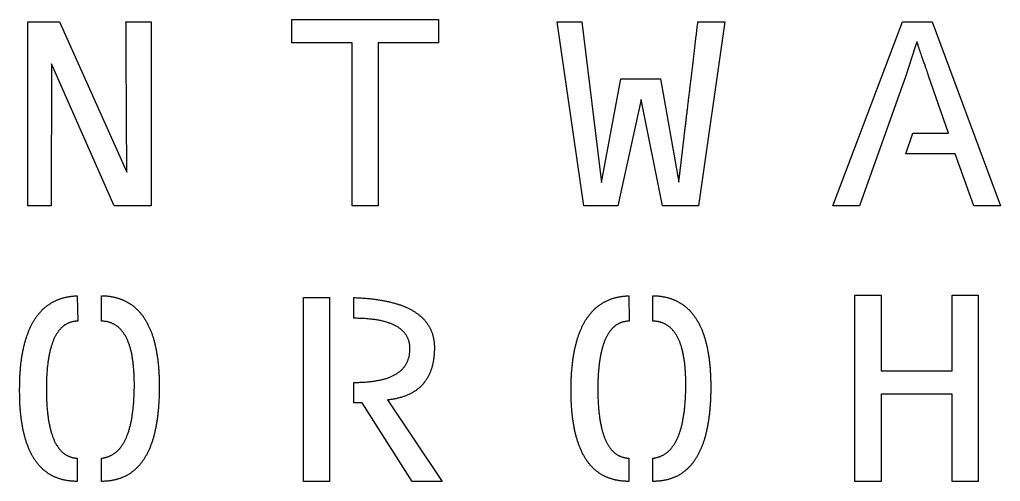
# Model space of a CAD drawing. Extents: x 0 to 500, y 0 to 500.
# Drawn here: x 241.6 to 360.1, y 205.3 to 261.2 of the extents above; entities that cross this region are included whole.
import ezdxf

# ---------------------------------------------------------------- set-up
doc = ezdxf.new("R2010")
doc.units = 0
doc.layers.get('0').update_dxf_attribs({"linetype": 'continuous'})

# ---------------------------------------------------------------- blocks, each defined once
blk = doc.blocks.new('SHAPESTRING097')
at = {"color": 0}
for points in [[(248.54, 205.31), (248.45, 205.31), (248.36, 205.31), (248.26, 205.31), (248.17, 205.32), (248.08, 205.32), (247.99, 205.33), (247.9, 205.33), (247.81, 205.34), (247.72, 205.35), (247.64, 205.36), (247.55, 205.37), (247.46, 205.38), (247.38, 205.39), (247.29, 205.41), (247.21, 205.42), (247.12, 205.44), (247.04, 205.45), (246.96, 205.47), (246.87, 205.49), (246.79, 205.51), (246.71, 205.53), (246.63, 205.55), (246.55, 205.57), (246.47, 205.6), (246.39, 205.62), (246.31, 205.65), (246.24, 205.67), (246.16, 205.7), (246.09, 205.73), (246.01, 205.76), (245.94, 205.79), (245.86, 205.82), (245.79, 205.85), (245.72, 205.89), (245.64, 205.92), (245.57, 205.96), (245.5, 205.99), (245.43, 206.03), (245.36, 206.07), (245.29, 206.11), (245.22, 206.15), (245.16, 206.19), (245.09, 206.23), (245.02, 206.28), (244.96, 206.32), (244.89, 206.37), (244.83, 206.41), (244.76, 206.46), (244.7, 206.51), (244.64, 206.56), (244.57, 206.61), (244.51, 206.66), (244.45, 206.71), (244.39, 206.76), (244.33, 206.82), (244.27, 206.87), (244.22, 206.93), (244.16, 206.99), (244.1, 207.05), (244.05, 207.11), (243.99, 207.17), (243.93, 207.23), (243.88, 207.29), (243.83, 207.35), (243.77, 207.42), (243.72, 207.48), (243.67, 207.55), (243.62, 207.62), (243.57, 207.69), (243.52, 207.76), (243.47, 207.83), (243.42, 207.9), (243.37, 207.97), (243.32, 208.04), (243.28, 208.12), (243.23, 208.19), (243.18, 208.27), (243.14, 208.35), (243.1, 208.42), (243.05, 208.5), (243.01, 208.58), (242.97, 208.67), (242.92, 208.75), (242.88, 208.83), (242.84, 208.92), (242.8, 209), (242.76, 209.09), (242.72, 209.18), (242.69, 209.26), (242.65, 209.35), (242.61, 209.44), (242.58, 209.53), (242.54, 209.63), (242.51, 209.72), (242.47, 209.81), (242.44, 209.91), (242.41, 210.01), (242.37, 210.1), (242.34, 210.2), (242.31, 210.3), (242.28, 210.4), (242.25, 210.5), (242.22, 210.61), (242.19, 210.71), (242.16, 210.81), (242.14, 210.92), (242.11, 211.02), (242.08, 211.13), (242.06, 211.24), (242.03, 211.35), (242.01, 211.46), (241.99, 211.57), (241.96, 211.68), (241.94, 211.8), (241.92, 211.91), (241.9, 212.03), (241.88, 212.14), (241.86, 212.26), (241.84, 212.38), (241.82, 212.5), (241.8, 212.62), (241.79, 212.74), (241.77, 212.86), (241.76, 212.99), (241.74, 213.11), (241.73, 213.24), (241.71, 213.36), (241.7, 213.49), (241.69, 213.62), (241.67, 213.75), (241.66, 213.88), (241.65, 214.01), (241.64, 214.14), (241.63, 214.27), (241.62, 214.41), (241.61, 214.54), (241.61, 214.68), (241.6, 214.82), (241.59, 214.95), (241.59, 215.09), (241.58, 215.23), (241.58, 215.38), (241.57, 215.52), (241.57, 215.66), (241.57, 215.81), (241.57, 215.95), (241.56, 216.1), (241.56, 216.24), (241.56, 216.39), (241.56, 216.54), (241.57, 216.69), (241.57, 216.83), (241.57, 216.98), (241.57, 217.12), (241.58, 217.27), (241.58, 217.41), (241.59, 217.55), (241.59, 217.69), (241.6, 217.83), (241.6, 217.96), (241.61, 218.1), (241.62, 218.24), (241.63, 218.37), (241.64, 218.51), (241.65, 218.64), (241.66, 218.77), (241.67, 218.9), (241.68, 219.03), (241.69, 219.16), (241.71, 219.29), (241.72, 219.42), (241.73, 219.54), (241.75, 219.67), (241.76, 219.79), (241.78, 219.92), (241.8, 220.04), (241.81, 220.16), (241.83, 220.28), (241.85, 220.4), (241.87, 220.52), (241.89, 220.64), (241.91, 220.76), (241.93, 220.87), (241.95, 220.99), (241.97, 221.1), (242, 221.21), (242.02, 221.32), (242.04, 221.44), (242.07, 221.55), (242.09, 221.65), (242.12, 221.76), (242.15, 221.87), (242.17, 221.98), (242.2, 222.08), (242.23, 222.18), (242.26, 222.29), (242.29, 222.39), (242.32, 222.49), (242.35, 222.59), (242.38, 222.69), (242.41, 222.79), (242.44, 222.89), (242.48, 222.98), (242.51, 223.08), (242.55, 223.17), (242.58, 223.27), (242.62, 223.36), (242.65, 223.45), (242.69, 223.54), (242.73, 223.63), (242.77, 223.72), (242.8, 223.81), (242.84, 223.89), (242.88, 223.98), (242.92, 224.07), (242.97, 224.15), (243.01, 224.23), (243.05, 224.31), (243.09, 224.4), (243.14, 224.48), (243.18, 224.55), (243.23, 224.63), (243.27, 224.71), (243.32, 224.79), (243.37, 224.86), (243.41, 224.94), (243.46, 225.01), (243.51, 225.08), (243.56, 225.15), (243.61, 225.22), (243.66, 225.29), (243.71, 225.36), (243.76, 225.43), (243.81, 225.5), (243.87, 225.56), (243.92, 225.63), (243.98, 225.69), (244.03, 225.75), (244.09, 225.81), (244.14, 225.87), (244.2, 225.93), (244.26, 225.99), (244.31, 226.05), (244.37, 226.11), (244.43, 226.16), (244.49, 226.22), (244.55, 226.27), (244.61, 226.33), (244.67, 226.38), (244.74, 226.43), (244.8, 226.48), (244.86, 226.53), (244.93, 226.58), (244.99, 226.62), (245.06, 226.67), (245.12, 226.72), (245.19, 226.76), (245.26, 226.8), (245.33, 226.85), (245.39, 226.89), (245.46, 226.93), (245.53, 226.97), (245.6, 227.01), (245.67, 227.04), (245.75, 227.08), (245.82, 227.12), (245.89, 227.15), (245.96, 227.18), (246.04, 227.22), (246.11, 227.25), (246.19, 227.28), (246.26, 227.31), (246.34, 227.34), (246.42, 227.37), (246.49, 227.39), (246.57, 227.42), (246.65, 227.45), (246.73, 227.47), (246.81, 227.49), (246.89, 227.51), (246.97, 227.54), (247.06, 227.56), (247.14, 227.58), (247.22, 227.59), (247.31, 227.61), (247.39, 227.63), (247.47, 227.64), (247.56, 227.66), (247.65, 227.67), (247.73, 227.68), (247.82, 227.7), (247.91, 227.71), (248, 227.72), (248.09, 227.72), (248.18, 227.73), (248.27, 227.74), (248.36, 227.74), (248.45, 227.75), (248.54, 227.75), (248.59, 224.69), (248.51, 224.68), (248.44, 224.68), (248.37, 224.67), (248.29, 224.67), (248.22, 224.66), (248.15, 224.65), (248.08, 224.64), (248.01, 224.62), (247.94, 224.61), (247.87, 224.59), (247.8, 224.57), (247.74, 224.55), (247.67, 224.53), (247.61, 224.51), (247.54, 224.48), (247.48, 224.46), (247.42, 224.43), (247.35, 224.4), (247.29, 224.37), (247.23, 224.33), (247.17, 224.3), (247.11, 224.26), (247.05, 224.23), (247, 224.19), (246.94, 224.15), (246.88, 224.11), (246.83, 224.06), (246.77, 224.02), (246.72, 223.97), (246.67, 223.92), (246.61, 223.87), (246.56, 223.82), (246.51, 223.77), (246.46, 223.71), (246.41, 223.65), (246.36, 223.6), (246.31, 223.54), (246.27, 223.48), (246.22, 223.41), (246.17, 223.35), (246.13, 223.28), (246.08, 223.21), (246.04, 223.15), (246, 223.07), (245.96, 223), (245.91, 222.93), (245.87, 222.85), (245.83, 222.78), (245.8, 222.7), (245.76, 222.62), (245.72, 222.54), (245.68, 222.45), (245.65, 222.37), (245.61, 222.28), (245.58, 222.19), (245.54, 222.1), (245.51, 222.01), (245.48, 221.92), (245.45, 221.82), (245.42, 221.73), (245.39, 221.63), (245.36, 221.53), (245.33, 221.43), (245.3, 221.33), (245.27, 221.22), (245.25, 221.12), (245.22, 221.01), (245.2, 220.9), (245.17, 220.79), (245.15, 220.68), (245.13, 220.57), (245.1, 220.45), (245.08, 220.33), (245.06, 220.22), (245.04, 220.1), (245.02, 219.97), (245.01, 219.85), (244.99, 219.73), (244.97, 219.6), (244.96, 219.47), (244.94, 219.34), (244.93, 219.21), (244.91, 219.08), (244.9, 218.94), (244.89, 218.81), (244.88, 218.67), (244.87, 218.53), (244.86, 218.39), (244.85, 218.25), (244.84, 218.11), (244.83, 217.96), (244.82, 217.81), (244.82, 217.67), (244.81, 217.52), (244.81, 217.36), (244.8, 217.21), (244.8, 217.06), (244.8, 216.9), (244.8, 216.74), (244.8, 216.58), (244.8, 216.42), (244.8, 216.26), (244.8, 216.1), (244.8, 215.94), (244.8, 215.79), (244.81, 215.63), (244.81, 215.48), (244.82, 215.33), (244.82, 215.18), (244.83, 215.03), (244.84, 214.89), (244.84, 214.74), (244.85, 214.6), (244.86, 214.46), (244.87, 214.32), (244.88, 214.18), (244.9, 214.04), (244.91, 213.91), (244.92, 213.77), (244.94, 213.64), (244.95, 213.51), (244.96, 213.38), (244.98, 213.25), (245, 213.13), (245.02, 213), (245.03, 212.88), (245.05, 212.76), (245.07, 212.64), (245.09, 212.52), (245.11, 212.4), (245.14, 212.29), (245.16, 212.17), (245.18, 212.06), (245.21, 211.95), (245.23, 211.84), (245.26, 211.73), (245.28, 211.63), (245.31, 211.52), (245.34, 211.42), (245.36, 211.32), (245.39, 211.22), (245.42, 211.12), (245.45, 211.03), (245.49, 210.93), (245.52, 210.84), (245.55, 210.75), (245.58, 210.66), (245.62, 210.57), (245.65, 210.48), (245.69, 210.4), (245.73, 210.31), (245.76, 210.23), (245.8, 210.15), (245.84, 210.07), (245.88, 209.99), (245.92, 209.92), (245.96, 209.84), (246, 209.77), (246.04, 209.7), (246.09, 209.63), (246.13, 209.56), (246.17, 209.49), (246.22, 209.43), (246.26, 209.37), (246.31, 209.3), (246.36, 209.24), (246.41, 209.18), (246.45, 209.13), (246.5, 209.07), (246.55, 209.02), (246.61, 208.96), (246.66, 208.91), (246.71, 208.86), (246.76, 208.82), (246.82, 208.77), (246.87, 208.73), (246.93, 208.68), (246.98, 208.64), (247.04, 208.6), (247.1, 208.56), (247.15, 208.53), (247.21, 208.49), (247.27, 208.46), (247.33, 208.42), (247.39, 208.39), (247.46, 208.36), (247.52, 208.34), (247.58, 208.31), (247.65, 208.29), (247.71, 208.26), (247.78, 208.24), (247.84, 208.22), (247.91, 208.2), (247.98, 208.19), (248.05, 208.17), (248.11, 208.16), (248.18, 208.15), (248.25, 208.14), (248.33, 208.13), (248.4, 208.12), (248.47, 208.12), (248.54, 208.11)], [(255.44, 216.59), (255.44, 216.74), (255.44, 216.9), (255.44, 217.06), (255.44, 217.21), (255.44, 217.36), (255.43, 217.51), (255.43, 217.66), (255.43, 217.81), (255.42, 217.96), (255.42, 218.1), (255.41, 218.24), (255.4, 218.39), (255.39, 218.52), (255.38, 218.66), (255.38, 218.8), (255.36, 218.93), (255.35, 219.07), (255.34, 219.2), (255.33, 219.33), (255.31, 219.46), (255.3, 219.59), (255.28, 219.71), (255.27, 219.84), (255.25, 219.96), (255.23, 220.08), (255.21, 220.2), (255.19, 220.32), (255.17, 220.43), (255.15, 220.55), (255.13, 220.66), (255.11, 220.77), (255.08, 220.88), (255.06, 220.99), (255.03, 221.1), (255.01, 221.2), (254.98, 221.31), (254.95, 221.41), (254.92, 221.51), (254.89, 221.61), (254.86, 221.71), (254.83, 221.8), (254.8, 221.9), (254.77, 221.99), (254.73, 222.08), (254.7, 222.17), (254.66, 222.26), (254.63, 222.34), (254.59, 222.43), (254.55, 222.51), (254.51, 222.59), (254.47, 222.67), (254.43, 222.75), (254.39, 222.83), (254.35, 222.91), (254.31, 222.98), (254.26, 223.05), (254.22, 223.12), (254.17, 223.19), (254.13, 223.26), (254.08, 223.33), (254.03, 223.39), (253.98, 223.45), (253.93, 223.51), (253.88, 223.57), (253.83, 223.63), (253.78, 223.69), (253.73, 223.74), (253.68, 223.8), (253.62, 223.85), (253.57, 223.9), (253.51, 223.95), (253.45, 224), (253.4, 224.04), (253.34, 224.09), (253.28, 224.13), (253.22, 224.17), (253.16, 224.21), (253.09, 224.25), (253.03, 224.28), (252.97, 224.32), (252.9, 224.35), (252.84, 224.38), (252.77, 224.41), (252.71, 224.44), (252.64, 224.47), (252.57, 224.49), (252.5, 224.52), (252.43, 224.54), (252.36, 224.56), (252.29, 224.58), (252.22, 224.6), (252.14, 224.61), (252.07, 224.63), (251.99, 224.64), (251.92, 224.65), (251.84, 224.66), (251.76, 224.67), (251.69, 224.68), (251.61, 224.68), (251.53, 224.68), (251.45, 224.69), (251.45, 227.76), (251.54, 227.76), (251.63, 227.76), (251.73, 227.75), (251.82, 227.75), (251.91, 227.74), (252, 227.74), (252.09, 227.73), (252.18, 227.72), (252.27, 227.71), (252.36, 227.7), (252.44, 227.69), (252.53, 227.67), (252.62, 227.66), (252.7, 227.64), (252.79, 227.63), (252.87, 227.61), (252.96, 227.59), (253.04, 227.57), (253.12, 227.56), (253.2, 227.53), (253.28, 227.51), (253.37, 227.49), (253.45, 227.47), (253.52, 227.44), (253.6, 227.42), (253.68, 227.39), (253.76, 227.36), (253.84, 227.33), (253.91, 227.3), (253.99, 227.27), (254.06, 227.24), (254.14, 227.21), (254.21, 227.18), (254.28, 227.14), (254.36, 227.11), (254.43, 227.07), (254.5, 227.03), (254.57, 226.99), (254.64, 226.95), (254.71, 226.91), (254.78, 226.87), (254.84, 226.83), (254.91, 226.79), (254.98, 226.74), (255.04, 226.7), (255.11, 226.65), (255.17, 226.61), (255.24, 226.56), (255.3, 226.51), (255.36, 226.46), (255.43, 226.41), (255.49, 226.36), (255.55, 226.3), (255.61, 226.25), (255.67, 226.19), (255.73, 226.14), (255.79, 226.08), (255.84, 226.02), (255.9, 225.97), (255.96, 225.91), (256.01, 225.84), (256.07, 225.78), (256.12, 225.72), (256.18, 225.66), (256.23, 225.59), (256.28, 225.53), (256.34, 225.46), (256.39, 225.39), (256.44, 225.32), (256.49, 225.25), (256.54, 225.18), (256.59, 225.11), (256.63, 225.04), (256.68, 224.97), (256.73, 224.89), (256.78, 224.82), (256.82, 224.74), (256.87, 224.66), (256.91, 224.59), (256.96, 224.51), (257, 224.43), (257.04, 224.35), (257.08, 224.26), (257.12, 224.18), (257.16, 224.1), (257.2, 224.01), (257.24, 223.92), (257.28, 223.84), (257.32, 223.75), (257.36, 223.66), (257.4, 223.57), (257.43, 223.48), (257.47, 223.39), (257.5, 223.3), (257.54, 223.2), (257.57, 223.11), (257.6, 223.01), (257.64, 222.91), (257.67, 222.82), (257.7, 222.72), (257.73, 222.62), (257.76, 222.52), (257.79, 222.42), (257.82, 222.31), (257.84, 222.21), (257.87, 222.11), (257.9, 222), (257.92, 221.89), (257.95, 221.79), (257.97, 221.68), (258, 221.57), (258.02, 221.46), (258.05, 221.35), (258.07, 221.23), (258.09, 221.12), (258.11, 221.01), (258.13, 220.89), (258.15, 220.78), (258.17, 220.66), (258.19, 220.54), (258.21, 220.42), (258.22, 220.3), (258.24, 220.18), (258.26, 220.06), (258.27, 219.93), (258.29, 219.81), (258.3, 219.69), (258.31, 219.56), (258.33, 219.43), (258.34, 219.3), (258.35, 219.18), (258.36, 219.05), (258.37, 218.92), (258.38, 218.78), (258.39, 218.65), (258.4, 218.52), (258.4, 218.38), (258.41, 218.25), (258.42, 218.11), (258.42, 217.97), (258.43, 217.83), (258.43, 217.69), (258.44, 217.55), (258.44, 217.41), (258.44, 217.27), (258.45, 217.13), (258.45, 216.98), (258.45, 216.84), (258.45, 216.69), (258.45, 216.54), (258.45, 216.39), (258.44, 216.24), (258.44, 216.1), (258.44, 215.95), (258.43, 215.81), (258.43, 215.66), (258.43, 215.52), (258.42, 215.38), (258.41, 215.23), (258.41, 215.09), (258.4, 214.95), (258.39, 214.82), (258.38, 214.68), (258.37, 214.54), (258.37, 214.41), (258.35, 214.27), (258.34, 214.14), (258.33, 214.01), (258.32, 213.88), (258.31, 213.75), (258.29, 213.62), (258.28, 213.49), (258.27, 213.36), (258.25, 213.24), (258.23, 213.11), (258.22, 212.99), (258.2, 212.86), (258.18, 212.74), (258.16, 212.62), (258.15, 212.5), (258.13, 212.38), (258.11, 212.26), (258.09, 212.14), (258.06, 212.03), (258.04, 211.91), (258.02, 211.8), (258, 211.68), (257.97, 211.57), (257.95, 211.46), (257.92, 211.35), (257.9, 211.24), (257.87, 211.13), (257.84, 211.02), (257.82, 210.92), (257.79, 210.81), (257.76, 210.71), (257.73, 210.61), (257.7, 210.5), (257.67, 210.4), (257.64, 210.3), (257.61, 210.2), (257.58, 210.1), (257.54, 210.01), (257.51, 209.91), (257.48, 209.81), (257.44, 209.72), (257.4, 209.63), (257.37, 209.53), (257.33, 209.44), (257.3, 209.35), (257.26, 209.26), (257.22, 209.18), (257.18, 209.09), (257.14, 209), (257.1, 208.92), (257.06, 208.83), (257.02, 208.75), (256.98, 208.67), (256.93, 208.58), (256.89, 208.5), (256.85, 208.42), (256.8, 208.35), (256.76, 208.27), (256.71, 208.19), (256.66, 208.12), (256.62, 208.04), (256.57, 207.97), (256.52, 207.9), (256.47, 207.83), (256.42, 207.76), (256.37, 207.69), (256.32, 207.62), (256.27, 207.55), (256.22, 207.48), (256.17, 207.42), (256.11, 207.35), (256.06, 207.29), (256.01, 207.23), (255.95, 207.17), (255.89, 207.11), (255.84, 207.05), (255.78, 206.99), (255.72, 206.93), (255.67, 206.87), (255.61, 206.82), (255.55, 206.76), (255.49, 206.71), (255.43, 206.66), (255.37, 206.61), (255.31, 206.56), (255.24, 206.51), (255.18, 206.46), (255.12, 206.41), (255.05, 206.37), (254.99, 206.32), (254.92, 206.28), (254.86, 206.23), (254.79, 206.19), (254.72, 206.15), (254.66, 206.11), (254.59, 206.07), (254.52, 206.03), (254.45, 205.99), (254.38, 205.96), (254.31, 205.92), (254.24, 205.89), (254.16, 205.85), (254.09, 205.82), (254.02, 205.79), (253.94, 205.76), (253.87, 205.73), (253.8, 205.7), (253.72, 205.67), (253.64, 205.65), (253.57, 205.62), (253.49, 205.6), (253.41, 205.57), (253.33, 205.55), (253.25, 205.53), (253.17, 205.51), (253.09, 205.49), (253.01, 205.47), (252.93, 205.45), (252.85, 205.44), (252.76, 205.42), (252.68, 205.41), (252.6, 205.39), (252.51, 205.38), (252.43, 205.37), (252.34, 205.36), (252.25, 205.35), (252.17, 205.34), (252.08, 205.33), (251.99, 205.33), (251.9, 205.32), (251.81, 205.32), (251.72, 205.31), (251.63, 205.31), (251.54, 205.31), (251.45, 205.31), (251.45, 208.11), (251.52, 208.12), (251.59, 208.13), (251.67, 208.14), (251.74, 208.15), (251.81, 208.17), (251.88, 208.18), (251.95, 208.2), (252.02, 208.22), (252.09, 208.24), (252.16, 208.26), (252.23, 208.28), (252.3, 208.31), (252.36, 208.33), (252.43, 208.36), (252.49, 208.39), (252.56, 208.42), (252.62, 208.45), (252.68, 208.48), (252.75, 208.52), (252.81, 208.55), (252.87, 208.59), (252.93, 208.63), (252.99, 208.67), (253.05, 208.71), (253.1, 208.75), (253.16, 208.8), (253.22, 208.84), (253.27, 208.89), (253.33, 208.94), (253.38, 208.99), (253.43, 209.04), (253.49, 209.09), (253.54, 209.15), (253.59, 209.21), (253.64, 209.26), (253.69, 209.32), (253.74, 209.38), (253.79, 209.44), (253.84, 209.51), (253.89, 209.57), (253.93, 209.64), (253.98, 209.71), (254.02, 209.78), (254.07, 209.85), (254.11, 209.92), (254.15, 209.99), (254.2, 210.07), (254.24, 210.14), (254.28, 210.22), (254.32, 210.3), (254.36, 210.38), (254.4, 210.46), (254.43, 210.55), (254.47, 210.63), (254.51, 210.72), (254.54, 210.81), (254.58, 210.9), (254.61, 210.99), (254.65, 211.08), (254.68, 211.17), (254.71, 211.27), (254.75, 211.37), (254.78, 211.46), (254.81, 211.56), (254.84, 211.67), (254.86, 211.77), (254.89, 211.87), (254.92, 211.98), (254.95, 212.08), (254.97, 212.19), (255, 212.3), (255.02, 212.41), (255.05, 212.53), (255.07, 212.64), (255.09, 212.76), (255.11, 212.87), (255.14, 212.99), (255.16, 213.11), (255.18, 213.23), (255.19, 213.36), (255.21, 213.48), (255.23, 213.61), (255.25, 213.73), (255.26, 213.86), (255.28, 213.99), (255.29, 214.13), (255.31, 214.26), (255.32, 214.39), (255.33, 214.53), (255.35, 214.67), (255.36, 214.81), (255.37, 214.95), (255.38, 215.09), (255.39, 215.23), (255.39, 215.38), (255.4, 215.52), (255.41, 215.67), (255.41, 215.82), (255.42, 215.97), (255.43, 216.12), (255.43, 216.27), (255.43, 216.43)]]:
    blk.add_lwpolyline(points, close=True, dxfattribs=at)
blk = doc.blocks.new('SHAPESTRING099')
at = {"color": 0}
for points in [[(315.21, 205.31), (315.12, 205.31), (315.02, 205.31), (314.93, 205.31), (314.84, 205.32), (314.75, 205.32), (314.66, 205.33), (314.57, 205.33), (314.48, 205.34), (314.39, 205.35), (314.3, 205.36), (314.22, 205.37), (314.13, 205.38), (314.04, 205.39), (313.96, 205.41), (313.87, 205.42), (313.79, 205.44), (313.7, 205.45), (313.62, 205.47), (313.54, 205.49), (313.46, 205.51), (313.38, 205.53), (313.3, 205.55), (313.22, 205.57), (313.14, 205.6), (313.06, 205.62), (312.98, 205.65), (312.9, 205.67), (312.83, 205.7), (312.75, 205.73), (312.68, 205.76), (312.6, 205.79), (312.53, 205.82), (312.45, 205.85), (312.38, 205.89), (312.31, 205.92), (312.24, 205.96), (312.17, 205.99), (312.1, 206.03), (312.03, 206.07), (311.96, 206.11), (311.89, 206.15), (311.82, 206.19), (311.76, 206.23), (311.69, 206.28), (311.62, 206.32), (311.56, 206.37), (311.49, 206.41), (311.43, 206.46), (311.37, 206.51), (311.3, 206.56), (311.24, 206.61), (311.18, 206.66), (311.12, 206.71), (311.06, 206.76), (311, 206.82), (310.94, 206.87), (310.88, 206.93), (310.83, 206.99), (310.77, 207.05), (310.71, 207.11), (310.66, 207.17), (310.6, 207.23), (310.55, 207.29), (310.49, 207.35), (310.44, 207.42), (310.39, 207.48), (310.34, 207.55), (310.28, 207.62), (310.23, 207.69), (310.18, 207.76), (310.13, 207.83), (310.09, 207.9), (310.04, 207.97), (309.99, 208.04), (309.94, 208.12), (309.9, 208.19), (309.85, 208.27), (309.81, 208.35), (309.76, 208.42), (309.72, 208.5), (309.68, 208.58), (309.63, 208.67), (309.59, 208.75), (309.55, 208.83), (309.51, 208.92), (309.47, 209), (309.43, 209.09), (309.39, 209.18), (309.35, 209.26), (309.32, 209.35), (309.28, 209.44), (309.24, 209.53), (309.21, 209.63), (309.17, 209.72), (309.14, 209.81), (309.11, 209.91), (309.07, 210.01), (309.04, 210.1), (309.01, 210.2), (308.98, 210.3), (308.95, 210.4), (308.92, 210.5), (308.89, 210.61), (308.86, 210.71), (308.83, 210.81), (308.8, 210.92), (308.78, 211.02), (308.75, 211.13), (308.73, 211.24), (308.7, 211.35), (308.68, 211.46), (308.65, 211.57), (308.63, 211.68), (308.61, 211.8), (308.59, 211.91), (308.57, 212.03), (308.55, 212.14), (308.53, 212.26), (308.51, 212.38), (308.49, 212.5), (308.47, 212.62), (308.45, 212.74), (308.44, 212.86), (308.42, 212.99), (308.41, 213.11), (308.39, 213.24), (308.38, 213.36), (308.36, 213.49), (308.35, 213.62), (308.34, 213.75), (308.33, 213.88), (308.32, 214.01), (308.31, 214.14), (308.3, 214.27), (308.29, 214.41), (308.28, 214.54), (308.27, 214.68), (308.27, 214.82), (308.26, 214.95), (308.25, 215.09), (308.25, 215.23), (308.24, 215.38), (308.24, 215.52), (308.24, 215.66), (308.23, 215.81), (308.23, 215.95), (308.23, 216.1), (308.23, 216.24), (308.23, 216.39), (308.23, 216.54), (308.23, 216.69), (308.23, 216.83), (308.24, 216.98), (308.24, 217.12), (308.24, 217.27), (308.25, 217.41), (308.25, 217.55), (308.26, 217.69), (308.26, 217.83), (308.27, 217.96), (308.28, 218.1), (308.29, 218.24), (308.29, 218.37), (308.3, 218.51), (308.31, 218.64), (308.32, 218.77), (308.34, 218.9), (308.35, 219.03), (308.36, 219.16), (308.37, 219.29), (308.39, 219.42), (308.4, 219.54), (308.41, 219.67), (308.43, 219.79), (308.45, 219.92), (308.46, 220.04), (308.48, 220.16), (308.5, 220.28), (308.52, 220.4), (308.54, 220.52), (308.55, 220.64), (308.58, 220.76), (308.6, 220.87), (308.62, 220.99), (308.64, 221.1), (308.66, 221.21), (308.69, 221.32), (308.71, 221.44), (308.73, 221.55), (308.76, 221.65), (308.79, 221.76), (308.81, 221.87), (308.84, 221.98), (308.87, 222.08), (308.9, 222.18), (308.92, 222.29), (308.95, 222.39), (308.98, 222.49), (309.01, 222.59), (309.05, 222.69), (309.08, 222.79), (309.11, 222.89), (309.14, 222.98), (309.18, 223.08), (309.21, 223.17), (309.25, 223.27), (309.28, 223.36), (309.32, 223.45), (309.36, 223.54), (309.39, 223.63), (309.43, 223.72), (309.47, 223.81), (309.51, 223.89), (309.55, 223.98), (309.59, 224.07), (309.63, 224.15), (309.67, 224.23), (309.72, 224.31), (309.76, 224.4), (309.8, 224.48), (309.85, 224.55), (309.89, 224.63), (309.94, 224.71), (309.99, 224.79), (310.03, 224.86), (310.08, 224.94), (310.13, 225.01), (310.18, 225.08), (310.23, 225.15), (310.28, 225.22), (310.33, 225.29), (310.38, 225.36), (310.43, 225.43), (310.48, 225.5), (310.53, 225.56), (310.59, 225.63), (310.64, 225.69), (310.7, 225.75), (310.75, 225.81), (310.81, 225.87), (310.87, 225.93), (310.92, 225.99), (310.98, 226.05), (311.04, 226.11), (311.1, 226.16), (311.16, 226.22), (311.22, 226.27), (311.28, 226.33), (311.34, 226.38), (311.4, 226.43), (311.47, 226.48), (311.53, 226.53), (311.59, 226.58), (311.66, 226.62), (311.72, 226.67), (311.79, 226.72), (311.86, 226.76), (311.92, 226.8), (311.99, 226.85), (312.06, 226.89), (312.13, 226.93), (312.2, 226.97), (312.27, 227.01), (312.34, 227.04), (312.41, 227.08), (312.48, 227.12), (312.56, 227.15), (312.63, 227.18), (312.7, 227.22), (312.78, 227.25), (312.85, 227.28), (312.93, 227.31), (313.01, 227.34), (313.08, 227.37), (313.16, 227.39), (313.24, 227.42), (313.32, 227.45), (313.4, 227.47), (313.48, 227.49), (313.56, 227.51), (313.64, 227.54), (313.72, 227.56), (313.8, 227.58), (313.89, 227.59), (313.97, 227.61), (314.06, 227.63), (314.14, 227.64), (314.23, 227.66), (314.31, 227.67), (314.4, 227.68), (314.49, 227.7), (314.58, 227.71), (314.66, 227.72), (314.75, 227.72), (314.84, 227.73), (314.93, 227.74), (315.03, 227.74), (315.12, 227.75), (315.21, 227.75), (315.25, 224.69), (315.18, 224.68), (315.11, 224.68), (315.03, 224.67), (314.96, 224.67), (314.89, 224.66), (314.82, 224.65), (314.75, 224.64), (314.68, 224.62), (314.61, 224.61), (314.54, 224.59), (314.47, 224.57), (314.4, 224.55), (314.34, 224.53), (314.27, 224.51), (314.21, 224.48), (314.15, 224.46), (314.08, 224.43), (314.02, 224.4), (313.96, 224.37), (313.9, 224.33), (313.84, 224.3), (313.78, 224.26), (313.72, 224.23), (313.66, 224.19), (313.61, 224.15), (313.55, 224.11), (313.49, 224.06), (313.44, 224.02), (313.38, 223.97), (313.33, 223.92), (313.28, 223.87), (313.23, 223.82), (313.18, 223.77), (313.13, 223.71), (313.08, 223.65), (313.03, 223.6), (312.98, 223.54), (312.93, 223.48), (312.89, 223.41), (312.84, 223.35), (312.8, 223.28), (312.75, 223.21), (312.71, 223.15), (312.66, 223.07), (312.62, 223), (312.58, 222.93), (312.54, 222.85), (312.5, 222.78), (312.46, 222.7), (312.42, 222.62), (312.39, 222.54), (312.35, 222.45), (312.31, 222.37), (312.28, 222.28), (312.24, 222.19), (312.21, 222.1), (312.18, 222.01), (312.14, 221.92), (312.11, 221.82), (312.08, 221.73), (312.05, 221.63), (312.02, 221.53), (311.99, 221.43), (311.97, 221.33), (311.94, 221.22), (311.91, 221.12), (311.89, 221.01), (311.86, 220.9), (311.84, 220.79), (311.81, 220.68), (311.79, 220.57), (311.77, 220.45), (311.75, 220.33), (311.73, 220.22), (311.71, 220.1), (311.69, 219.97), (311.67, 219.85), (311.66, 219.73), (311.64, 219.6), (311.62, 219.47), (311.61, 219.34), (311.59, 219.21), (311.58, 219.08), (311.57, 218.94), (311.55, 218.81), (311.54, 218.67), (311.53, 218.53), (311.52, 218.39), (311.51, 218.25), (311.51, 218.11), (311.5, 217.96), (311.49, 217.81), (311.48, 217.67), (311.48, 217.52), (311.47, 217.36), (311.47, 217.21), (311.47, 217.06), (311.47, 216.9), (311.46, 216.74), (311.46, 216.58), (311.46, 216.42), (311.46, 216.26), (311.46, 216.1), (311.47, 215.94), (311.47, 215.79), (311.47, 215.63), (311.48, 215.48), (311.48, 215.33), (311.49, 215.18), (311.5, 215.03), (311.5, 214.89), (311.51, 214.74), (311.52, 214.6), (311.53, 214.46), (311.54, 214.32), (311.55, 214.18), (311.56, 214.04), (311.57, 213.91), (311.59, 213.77), (311.6, 213.64), (311.62, 213.51), (311.63, 213.38), (311.65, 213.25), (311.66, 213.13), (311.68, 213), (311.7, 212.88), (311.72, 212.76), (311.74, 212.64), (311.76, 212.52), (311.78, 212.4), (311.8, 212.29), (311.82, 212.17), (311.85, 212.06), (311.87, 211.95), (311.9, 211.84), (311.92, 211.73), (311.95, 211.63), (311.98, 211.52), (312, 211.42), (312.03, 211.32), (312.06, 211.22), (312.09, 211.12), (312.12, 211.03), (312.15, 210.93), (312.18, 210.84), (312.22, 210.75), (312.25, 210.66), (312.28, 210.57), (312.32, 210.48), (312.36, 210.4), (312.39, 210.31), (312.43, 210.23), (312.47, 210.15), (312.51, 210.07), (312.54, 209.99), (312.58, 209.92), (312.63, 209.84), (312.67, 209.77), (312.71, 209.7), (312.75, 209.63), (312.8, 209.56), (312.84, 209.49), (312.89, 209.43), (312.93, 209.37), (312.98, 209.3), (313.02, 209.24), (313.07, 209.18), (313.12, 209.13), (313.17, 209.07), (313.22, 209.02), (313.27, 208.96), (313.32, 208.91), (313.38, 208.86), (313.43, 208.82), (313.48, 208.77), (313.54, 208.73), (313.59, 208.68), (313.65, 208.64), (313.71, 208.6), (313.76, 208.56), (313.82, 208.53), (313.88, 208.49), (313.94, 208.46), (314, 208.42), (314.06, 208.39), (314.12, 208.36), (314.19, 208.34), (314.25, 208.31), (314.31, 208.29), (314.38, 208.26), (314.44, 208.24), (314.51, 208.22), (314.58, 208.2), (314.64, 208.19), (314.71, 208.17), (314.78, 208.16), (314.85, 208.15), (314.92, 208.14), (314.99, 208.13), (315.06, 208.12), (315.14, 208.12), (315.21, 208.11)], [(322.1, 216.59), (322.1, 216.74), (322.1, 216.9), (322.1, 217.06), (322.1, 217.21), (322.1, 217.36), (322.1, 217.51), (322.1, 217.66), (322.09, 217.81), (322.09, 217.96), (322.08, 218.1), (322.08, 218.24), (322.07, 218.39), (322.06, 218.52), (322.05, 218.66), (322.04, 218.8), (322.03, 218.93), (322.02, 219.07), (322.01, 219.2), (321.99, 219.33), (321.98, 219.46), (321.97, 219.59), (321.95, 219.71), (321.93, 219.84), (321.92, 219.96), (321.9, 220.08), (321.88, 220.2), (321.86, 220.32), (321.84, 220.43), (321.82, 220.55), (321.8, 220.66), (321.77, 220.77), (321.75, 220.88), (321.72, 220.99), (321.7, 221.1), (321.67, 221.2), (321.65, 221.31), (321.62, 221.41), (321.59, 221.51), (321.56, 221.61), (321.53, 221.71), (321.5, 221.8), (321.47, 221.9), (321.43, 221.99), (321.4, 222.08), (321.36, 222.17), (321.33, 222.26), (321.29, 222.34), (321.26, 222.43), (321.22, 222.51), (321.18, 222.59), (321.14, 222.67), (321.1, 222.75), (321.06, 222.83), (321.02, 222.91), (320.97, 222.98), (320.93, 223.05), (320.89, 223.12), (320.84, 223.19), (320.79, 223.26), (320.75, 223.33), (320.7, 223.39), (320.65, 223.45), (320.6, 223.51), (320.55, 223.57), (320.5, 223.63), (320.45, 223.69), (320.4, 223.74), (320.34, 223.8), (320.29, 223.85), (320.23, 223.9), (320.18, 223.95), (320.12, 224), (320.06, 224.04), (320, 224.09), (319.94, 224.13), (319.88, 224.17), (319.82, 224.21), (319.76, 224.25), (319.7, 224.28), (319.64, 224.32), (319.57, 224.35), (319.51, 224.38), (319.44, 224.41), (319.37, 224.44), (319.31, 224.47), (319.24, 224.49), (319.17, 224.52), (319.1, 224.54), (319.03, 224.56), (318.96, 224.58), (318.88, 224.6), (318.81, 224.61), (318.74, 224.63), (318.66, 224.64), (318.58, 224.65), (318.51, 224.66), (318.43, 224.67), (318.35, 224.68), (318.27, 224.68), (318.19, 224.68), (318.11, 224.69), (318.11, 227.76), (318.21, 227.76), (318.3, 227.76), (318.39, 227.75), (318.48, 227.75), (318.58, 227.74), (318.67, 227.74), (318.76, 227.73), (318.85, 227.72), (318.93, 227.71), (319.02, 227.7), (319.11, 227.69), (319.2, 227.67), (319.28, 227.66), (319.37, 227.64), (319.45, 227.63), (319.54, 227.61), (319.62, 227.59), (319.71, 227.57), (319.79, 227.56), (319.87, 227.53), (319.95, 227.51), (320.03, 227.49), (320.11, 227.47), (320.19, 227.44), (320.27, 227.42), (320.35, 227.39), (320.43, 227.36), (320.5, 227.33), (320.58, 227.3), (320.65, 227.27), (320.73, 227.24), (320.8, 227.21), (320.88, 227.18), (320.95, 227.14), (321.02, 227.11), (321.09, 227.07), (321.16, 227.03), (321.24, 226.99), (321.31, 226.95), (321.37, 226.91), (321.44, 226.87), (321.51, 226.83), (321.58, 226.79), (321.64, 226.74), (321.71, 226.7), (321.78, 226.65), (321.84, 226.61), (321.9, 226.56), (321.97, 226.51), (322.03, 226.46), (322.09, 226.41), (322.15, 226.36), (322.22, 226.3), (322.28, 226.25), (322.34, 226.19), (322.39, 226.14), (322.45, 226.08), (322.51, 226.02), (322.57, 225.97), (322.62, 225.91), (322.68, 225.84), (322.74, 225.78), (322.79, 225.72), (322.84, 225.66), (322.9, 225.59), (322.95, 225.53), (323, 225.46), (323.05, 225.39), (323.1, 225.32), (323.15, 225.25), (323.2, 225.18), (323.25, 225.11), (323.3, 225.04), (323.35, 224.97), (323.4, 224.89), (323.44, 224.82), (323.49, 224.74), (323.53, 224.66), (323.58, 224.59), (323.62, 224.51), (323.66, 224.43), (323.71, 224.35), (323.75, 224.26), (323.79, 224.18), (323.83, 224.1), (323.87, 224.01), (323.91, 223.92), (323.95, 223.84), (323.99, 223.75), (324.03, 223.66), (324.06, 223.57), (324.1, 223.48), (324.13, 223.39), (324.17, 223.3), (324.2, 223.2), (324.24, 223.11), (324.27, 223.01), (324.3, 222.91), (324.33, 222.82), (324.37, 222.72), (324.4, 222.62), (324.43, 222.52), (324.45, 222.42), (324.48, 222.31), (324.51, 222.21), (324.54, 222.11), (324.57, 222), (324.59, 221.89), (324.62, 221.79), (324.64, 221.68), (324.67, 221.57), (324.69, 221.46), (324.71, 221.35), (324.73, 221.23), (324.76, 221.12), (324.78, 221.01), (324.8, 220.89), (324.82, 220.78), (324.84, 220.66), (324.85, 220.54), (324.87, 220.42), (324.89, 220.3), (324.91, 220.18), (324.92, 220.06), (324.94, 219.93), (324.95, 219.81), (324.97, 219.69), (324.98, 219.56), (324.99, 219.43), (325, 219.3), (325.02, 219.18), (325.03, 219.05), (325.04, 218.92), (325.05, 218.78), (325.06, 218.65), (325.06, 218.52), (325.07, 218.38), (325.08, 218.25), (325.08, 218.11), (325.09, 217.97), (325.1, 217.83), (325.1, 217.69), (325.1, 217.55), (325.11, 217.41), (325.11, 217.27), (325.11, 217.13), (325.11, 216.98), (325.11, 216.84), (325.11, 216.69), (325.11, 216.54), (325.11, 216.39), (325.11, 216.24), (325.11, 216.1), (325.11, 215.95), (325.1, 215.81), (325.1, 215.66), (325.09, 215.52), (325.09, 215.38), (325.08, 215.23), (325.07, 215.09), (325.07, 214.95), (325.06, 214.82), (325.05, 214.68), (325.04, 214.54), (325.03, 214.41), (325.02, 214.27), (325.01, 214.14), (325, 214.01), (324.99, 213.88), (324.97, 213.75), (324.96, 213.62), (324.95, 213.49), (324.93, 213.36), (324.92, 213.24), (324.9, 213.11), (324.88, 212.99), (324.87, 212.86), (324.85, 212.74), (324.83, 212.62), (324.81, 212.5), (324.79, 212.38), (324.77, 212.26), (324.75, 212.14), (324.73, 212.03), (324.71, 211.91), (324.69, 211.8), (324.66, 211.68), (324.64, 211.57), (324.61, 211.46), (324.59, 211.35), (324.56, 211.24), (324.54, 211.13), (324.51, 211.02), (324.48, 210.92), (324.46, 210.81), (324.43, 210.71), (324.4, 210.61), (324.37, 210.5), (324.34, 210.4), (324.31, 210.3), (324.27, 210.2), (324.24, 210.1), (324.21, 210.01), (324.18, 209.91), (324.14, 209.81), (324.11, 209.72), (324.07, 209.63), (324.04, 209.53), (324, 209.44), (323.96, 209.35), (323.92, 209.26), (323.89, 209.18), (323.85, 209.09), (323.81, 209), (323.77, 208.92), (323.73, 208.83), (323.68, 208.75), (323.64, 208.67), (323.6, 208.58), (323.56, 208.5), (323.51, 208.42), (323.47, 208.35), (323.42, 208.27), (323.38, 208.19), (323.33, 208.12), (323.28, 208.04), (323.24, 207.97), (323.19, 207.9), (323.14, 207.83), (323.09, 207.76), (323.04, 207.69), (322.99, 207.62), (322.94, 207.55), (322.89, 207.48), (322.83, 207.42), (322.78, 207.35), (322.73, 207.29), (322.67, 207.23), (322.62, 207.17), (322.56, 207.11), (322.51, 207.05), (322.45, 206.99), (322.39, 206.93), (322.33, 206.87), (322.27, 206.82), (322.22, 206.76), (322.16, 206.71), (322.1, 206.66), (322.03, 206.61), (321.97, 206.56), (321.91, 206.51), (321.85, 206.46), (321.78, 206.41), (321.72, 206.37), (321.66, 206.32), (321.59, 206.28), (321.52, 206.23), (321.46, 206.19), (321.39, 206.15), (321.32, 206.11), (321.25, 206.07), (321.19, 206.03), (321.12, 205.99), (321.05, 205.96), (320.97, 205.92), (320.9, 205.89), (320.83, 205.85), (320.76, 205.82), (320.69, 205.79), (320.61, 205.76), (320.54, 205.73), (320.46, 205.7), (320.39, 205.67), (320.31, 205.65), (320.23, 205.62), (320.16, 205.6), (320.08, 205.57), (320, 205.55), (319.92, 205.53), (319.84, 205.51), (319.76, 205.49), (319.68, 205.47), (319.6, 205.45), (319.51, 205.44), (319.43, 205.42), (319.35, 205.41), (319.26, 205.39), (319.18, 205.38), (319.09, 205.37), (319.01, 205.36), (318.92, 205.35), (318.83, 205.34), (318.74, 205.33), (318.66, 205.33), (318.57, 205.32), (318.48, 205.32), (318.39, 205.31), (318.3, 205.31), (318.2, 205.31), (318.11, 205.31), (318.11, 208.11), (318.19, 208.12), (318.26, 208.13), (318.33, 208.14), (318.41, 208.15), (318.48, 208.17), (318.55, 208.18), (318.62, 208.2), (318.69, 208.22), (318.76, 208.24), (318.83, 208.26), (318.9, 208.28), (318.96, 208.31), (319.03, 208.33), (319.09, 208.36), (319.16, 208.39), (319.22, 208.42), (319.29, 208.45), (319.35, 208.48), (319.41, 208.52), (319.47, 208.55), (319.53, 208.59), (319.59, 208.63), (319.65, 208.67), (319.71, 208.71), (319.77, 208.75), (319.83, 208.8), (319.88, 208.84), (319.94, 208.89), (319.99, 208.94), (320.05, 208.99), (320.1, 209.04), (320.15, 209.09), (320.21, 209.15), (320.26, 209.21), (320.31, 209.26), (320.36, 209.32), (320.41, 209.38), (320.46, 209.44), (320.5, 209.51), (320.55, 209.57), (320.6, 209.64), (320.64, 209.71), (320.69, 209.78), (320.73, 209.85), (320.78, 209.92), (320.82, 209.99), (320.86, 210.07), (320.9, 210.14), (320.95, 210.22), (320.99, 210.3), (321.02, 210.38), (321.06, 210.46), (321.1, 210.55), (321.14, 210.63), (321.18, 210.72), (321.21, 210.81), (321.25, 210.9), (321.28, 210.99), (321.31, 211.08), (321.35, 211.17), (321.38, 211.27), (321.41, 211.37), (321.44, 211.46), (321.47, 211.56), (321.5, 211.67), (321.53, 211.77), (321.56, 211.87), (321.59, 211.98), (321.61, 212.08), (321.64, 212.19), (321.67, 212.3), (321.69, 212.41), (321.71, 212.53), (321.74, 212.64), (321.76, 212.76), (321.78, 212.87), (321.8, 212.99), (321.82, 213.11), (321.84, 213.23), (321.86, 213.36), (321.88, 213.48), (321.9, 213.61), (321.91, 213.73), (321.93, 213.86), (321.95, 213.99), (321.96, 214.13), (321.97, 214.26), (321.99, 214.39), (322, 214.53), (322.01, 214.67), (322.02, 214.81), (322.03, 214.95), (322.04, 215.09), (322.05, 215.23), (322.06, 215.38), (322.07, 215.52), (322.08, 215.67), (322.08, 215.82), (322.09, 215.97), (322.09, 216.12), (322.1, 216.27), (322.1, 216.43)]]:
    blk.add_lwpolyline(points, close=True, dxfattribs=at)
blk = doc.blocks.new('SHAPESTRING098')
at = {"color": 0}
for points in [[(279.01, 205.31), (275.89, 205.31), (275.89, 227.56), (279.01, 227.56)], [(288.75, 221.24), (288.75, 221.32), (288.75, 221.41), (288.74, 221.49), (288.74, 221.57), (288.73, 221.65), (288.73, 221.73), (288.72, 221.81), (288.71, 221.89), (288.69, 221.97), (288.68, 222.05), (288.66, 222.12), (288.64, 222.2), (288.62, 222.27), (288.6, 222.35), (288.57, 222.42), (288.55, 222.49), (288.52, 222.56), (288.49, 222.63), (288.46, 222.7), (288.43, 222.76), (288.39, 222.83), (288.36, 222.89), (288.32, 222.96), (288.28, 223.02), (288.24, 223.08), (288.19, 223.15), (288.15, 223.21), (288.1, 223.26), (288.05, 223.32), (288, 223.38), (287.95, 223.44), (287.89, 223.49), (287.84, 223.55), (287.78, 223.6), (287.72, 223.65), (287.66, 223.7), (287.59, 223.75), (287.53, 223.8), (287.46, 223.85), (287.39, 223.9), (287.32, 223.95), (287.25, 223.99), (287.17, 224.04), (287.1, 224.08), (287.02, 224.12), (286.94, 224.16), (286.86, 224.2), (286.78, 224.24), (286.69, 224.28), (286.6, 224.32), (286.52, 224.36), (286.43, 224.39), (286.33, 224.43), (286.24, 224.46), (286.14, 224.49), (286.05, 224.53), (285.95, 224.56), (285.85, 224.59), (285.74, 224.62), (285.64, 224.64), (285.53, 224.67), (285.42, 224.7), (285.31, 224.72), (285.2, 224.75), (285.09, 224.77), (284.97, 224.79), (284.85, 224.81), (284.73, 224.83), (284.61, 224.85), (284.49, 224.87), (284.37, 224.89), (284.24, 224.9), (284.11, 224.92), (283.98, 224.93), (283.85, 224.94), (283.72, 224.96), (283.58, 224.97), (283.45, 224.98), (283.31, 224.99), (283.17, 225), (283.02, 225), (282.88, 225.01), (282.73, 225.02), (282.59, 225.02), (282.44, 225.02), (282.28, 225.03), (282.13, 225.03), (281.98, 225.03), (281.98, 227.53), (282.13, 227.53), (282.28, 227.52), (282.43, 227.52), (282.57, 227.51), (282.72, 227.5), (282.86, 227.49), (283.01, 227.48), (283.15, 227.47), (283.29, 227.46), (283.43, 227.45), (283.57, 227.44), (283.71, 227.42), (283.85, 227.41), (283.98, 227.4), (284.12, 227.38), (284.25, 227.37), (284.38, 227.35), (284.51, 227.33), (284.64, 227.32), (284.77, 227.3), (284.9, 227.28), (285.02, 227.26), (285.15, 227.24), (285.27, 227.22), (285.39, 227.2), (285.52, 227.18), (285.64, 227.16), (285.76, 227.13), (285.87, 227.11), (285.99, 227.08), (286.11, 227.06), (286.22, 227.03), (286.33, 227.01), (286.44, 226.98), (286.56, 226.95), (286.67, 226.92), (286.77, 226.89), (286.88, 226.86), (286.99, 226.83), (287.09, 226.8), (287.2, 226.77), (287.3, 226.74), (287.4, 226.71), (287.5, 226.67), (287.6, 226.64), (287.7, 226.6), (287.79, 226.57), (287.89, 226.53), (287.98, 226.49), (288.08, 226.46), (288.17, 226.42), (288.26, 226.38), (288.35, 226.34), (288.44, 226.3), (288.52, 226.26), (288.61, 226.22), (288.69, 226.17), (288.78, 226.13), (288.86, 226.09), (288.94, 226.04), (289.02, 226), (289.1, 225.95), (289.18, 225.91), (289.26, 225.86), (289.33, 225.81), (289.41, 225.76), (289.48, 225.71), (289.55, 225.66), (289.62, 225.61), (289.69, 225.56), (289.76, 225.51), (289.83, 225.46), (289.89, 225.41), (289.96, 225.35), (290.02, 225.3), (290.08, 225.25), (290.14, 225.19), (290.2, 225.13), (290.26, 225.08), (290.32, 225.02), (290.38, 224.96), (290.43, 224.9), (290.49, 224.84), (290.54, 224.78), (290.59, 224.72), (290.64, 224.66), (290.69, 224.6), (290.74, 224.54), (290.79, 224.47), (290.83, 224.41), (290.88, 224.34), (290.92, 224.28), (290.96, 224.21), (291, 224.15), (291.04, 224.08), (291.08, 224.01), (291.12, 223.94), (291.16, 223.87), (291.19, 223.8), (291.23, 223.73), (291.26, 223.66), (291.29, 223.59), (291.32, 223.52), (291.35, 223.44), (291.38, 223.37), (291.41, 223.3), (291.43, 223.22), (291.46, 223.14), (291.48, 223.07), (291.5, 222.99), (291.52, 222.91), (291.54, 222.83), (291.56, 222.76), (291.58, 222.68), (291.6, 222.6), (291.61, 222.51), (291.63, 222.43), (291.64, 222.35), (291.65, 222.27), (291.66, 222.18), (291.67, 222.1), (291.68, 222.01), (291.69, 221.93), (291.69, 221.84), (291.7, 221.75), (291.7, 221.67), (291.7, 221.58), (291.7, 221.49), (291.7, 221.4), (291.7, 221.28), (291.7, 221.16), (291.69, 221.05), (291.69, 220.93), (291.68, 220.82), (291.67, 220.7), (291.67, 220.59), (291.65, 220.48), (291.64, 220.37), (291.63, 220.26), (291.62, 220.16), (291.6, 220.05), (291.58, 219.94), (291.57, 219.84), (291.55, 219.74), (291.53, 219.63), (291.51, 219.53), (291.48, 219.43), (291.46, 219.34), (291.43, 219.24), (291.41, 219.14), (291.38, 219.05), (291.35, 218.95), (291.32, 218.86), (291.29, 218.77), (291.26, 218.68), (291.22, 218.59), (291.19, 218.5), (291.15, 218.41), (291.11, 218.33), (291.08, 218.24), (291.04, 218.16), (290.99, 218.08), (290.95, 217.99), (290.91, 217.91), (290.86, 217.83), (290.82, 217.76), (290.77, 217.68), (290.72, 217.6), (290.67, 217.53), (290.62, 217.45), (290.57, 217.38), (290.51, 217.31), (290.46, 217.24), (290.4, 217.17), (290.35, 217.1), (290.29, 217.04), (290.23, 216.97), (290.17, 216.91), (290.1, 216.84), (290.04, 216.78), (289.98, 216.72), (289.91, 216.66), (289.84, 216.6), (289.78, 216.54), (289.71, 216.49), (289.64, 216.43), (289.56, 216.38), (289.49, 216.32), (289.42, 216.27), (289.34, 216.22), (289.26, 216.17), (289.18, 216.12), (289.11, 216.07), (289.02, 216.03), (288.94, 215.98), (288.86, 215.94), (288.78, 215.89), (288.69, 215.85), (288.6, 215.81), (288.51, 215.77), (288.43, 215.73), (288.33, 215.7), (288.24, 215.66), (288.15, 215.62), (288.06, 215.59), (287.96, 215.56), (287.86, 215.53), (287.77, 215.49), (287.67, 215.46), (287.57, 215.44), (287.46, 215.41), (287.36, 215.38), (287.26, 215.36), (287.15, 215.33), (287.05, 215.31), (286.94, 215.29), (286.83, 215.27), (286.72, 215.25), (286.61, 215.23), (286.49, 215.21), (286.38, 215.2), (286.27, 215.18), (286.15, 215.17), (286.03, 215.16), (292.63, 205.31), (289, 205.31), (282.97, 214.79), (281.98, 214.79), (281.98, 217.28), (282.13, 217.28), (282.27, 217.28), (282.42, 217.28), (282.56, 217.28), (282.7, 217.29), (282.85, 217.29), (282.98, 217.3), (283.12, 217.31), (283.26, 217.31), (283.39, 217.32), (283.52, 217.33), (283.66, 217.34), (283.78, 217.35), (283.91, 217.37), (284.04, 217.38), (284.16, 217.4), (284.28, 217.41), (284.41, 217.43), (284.53, 217.45), (284.64, 217.47), (284.76, 217.49), (284.87, 217.51), (284.99, 217.53), (285.1, 217.55), (285.21, 217.58), (285.31, 217.6), (285.42, 217.63), (285.52, 217.66), (285.63, 217.68), (285.73, 217.71), (285.83, 217.74), (285.92, 217.77), (286.02, 217.81), (286.11, 217.84), (286.21, 217.87), (286.3, 217.91), (286.39, 217.95), (286.48, 217.98), (286.56, 218.02), (286.65, 218.06), (286.73, 218.1), (286.81, 218.14), (286.89, 218.19), (286.97, 218.23), (287.04, 218.27), (287.12, 218.32), (287.19, 218.37), (287.26, 218.41), (287.33, 218.46), (287.4, 218.51), (287.46, 218.56), (287.53, 218.61), (287.59, 218.67), (287.65, 218.72), (287.71, 218.77), (287.77, 218.83), (287.83, 218.89), (287.88, 218.94), (287.93, 219), (287.98, 219.06), (288.03, 219.12), (288.08, 219.18), (288.13, 219.25), (288.17, 219.31), (288.22, 219.38), (288.26, 219.44), (288.3, 219.51), (288.33, 219.58), (288.37, 219.65), (288.4, 219.72), (288.44, 219.79), (288.47, 219.86), (288.5, 219.93), (288.53, 220), (288.55, 220.08), (288.58, 220.16), (288.6, 220.23), (288.62, 220.31), (288.64, 220.39), (288.66, 220.47), (288.68, 220.55), (288.69, 220.63), (288.7, 220.72), (288.71, 220.8), (288.72, 220.88), (288.73, 220.97), (288.74, 221.06), (288.74, 221.15)]]:
    blk.add_lwpolyline(points, close=True, dxfattribs=at)

msp = doc.modelspace()

# ---------------------------------------------------------------- linework, layer by layer
at = {"color": 0}
for points in [[(253, 238.64), (245.41, 255.81), (245.39, 238.64), (242.55, 238.64), (242.55, 260.89), (246.38, 260.89), (254.52, 242.72), (254.52, 242.72), (254.52, 242.72), (254.52, 242.72), (254.52, 242.73), (254.52, 242.73), (254.52, 242.74), (254.52, 242.75), (254.52, 242.76), (254.52, 242.76), (254.52, 242.77), (254.52, 242.79), (254.52, 242.8), (254.52, 242.81), (254.52, 242.83), (254.52, 242.84), (254.52, 242.86), (254.52, 242.88), (254.52, 242.9), (254.52, 242.92), (254.52, 242.94), (254.52, 242.96), (254.52, 242.99), (254.52, 243.01), (254.52, 243.04), (254.52, 243.06), (254.52, 243.09), (254.52, 243.12), (254.52, 243.15), (254.52, 243.18), (254.52, 243.21), (254.52, 243.25), (254.52, 243.28), (254.52, 243.32), (254.52, 243.35), (254.52, 243.39), (254.52, 243.43), (254.52, 243.47), (254.52, 243.51), (254.52, 243.55), (254.52, 243.6), (254.52, 243.64), (254.52, 243.69), (254.52, 243.73), (254.52, 243.78), (254.52, 243.83), (254.52, 243.88), (254.52, 243.93), (254.52, 243.98), (254.52, 244.04), (254.52, 244.09), (254.52, 244.15), (254.51, 244.2), (254.51, 244.26), (254.51, 244.32), (254.51, 244.38), (254.51, 244.44), (254.51, 244.5), (254.51, 244.57), (254.51, 244.63), (254.51, 244.69), (254.51, 244.76), (254.51, 244.83), (254.51, 244.9), (254.51, 244.97), (254.51, 245.04), (254.51, 245.11), (254.51, 245.18), (254.51, 245.26), (254.51, 245.33), (254.51, 245.41), (254.51, 245.49), (254.51, 245.56), (254.51, 245.64), (254.51, 245.72), (254.51, 245.81), (254.51, 245.89), (254.51, 245.97), (254.5, 246.06), (254.5, 246.14), (254.5, 246.23), (254.5, 246.32), (254.5, 246.41), (254.5, 246.5), (254.5, 246.59), (254.5, 246.68), (254.5, 246.78), (254.5, 246.87), (254.5, 246.97), (254.5, 247.06), (254.5, 247.16), (254.5, 247.26), (254.5, 247.36), (254.5, 247.46), (254.5, 247.57), (254.5, 247.67), (254.5, 247.78), (254.49, 247.88), (254.49, 247.99), (254.49, 248.1), (254.49, 248.21), (254.49, 248.32), (254.49, 248.43), (254.49, 248.54), (254.49, 248.65), (254.49, 248.77), (254.49, 248.88), (254.49, 249), (254.49, 249.12), (254.49, 249.24), (254.49, 249.36), (254.49, 249.48), (254.49, 249.6), (254.48, 249.72), (254.48, 249.85), (254.48, 249.97), (254.48, 250.1), (254.48, 250.23), (254.48, 250.36), (254.48, 250.49), (254.48, 250.62), (254.48, 250.75), (254.48, 250.88), (254.48, 251.02), (254.48, 251.15), (254.48, 251.29), (254.48, 251.43), (254.47, 251.57), (254.47, 251.71), (254.47, 251.85), (254.47, 251.99), (254.47, 252.13), (254.47, 252.28), (254.47, 252.42), (254.47, 252.57), (254.47, 252.72), (254.47, 252.87), (254.47, 253.01), (254.47, 253.17), (254.47, 253.32), (254.46, 253.47), (254.46, 253.62), (254.46, 253.78), (254.46, 253.94), (254.46, 254.09), (254.46, 254.25), (254.46, 254.41), (254.46, 254.57), (254.46, 254.73), (254.46, 254.9), (254.46, 255.06), (254.45, 255.23), (254.45, 255.39), (254.45, 255.56), (254.45, 255.73), (254.45, 255.9), (254.45, 256.07), (254.45, 256.24), (254.45, 256.41), (254.45, 256.59), (254.45, 256.76), (254.45, 256.94), (254.44, 257.12), (254.44, 257.29), (254.44, 257.47), (254.44, 257.65), (254.44, 257.83), (254.44, 258.02), (254.44, 258.2), (254.44, 258.39), (254.44, 258.57), (254.44, 258.76), (254.43, 258.95), (254.43, 259.14), (254.43, 259.33), (254.43, 259.52), (254.43, 259.71), (254.43, 259.9), (254.43, 260.1), (254.43, 260.29), (254.43, 260.49), (254.43, 260.69), (254.42, 260.89), (257.46, 260.89), (257.46, 238.64)], [(284.91, 258.34), (284.91, 238.64), (281.78, 238.64), (281.78, 258.34), (274.47, 258.34), (274.47, 261.15), (292.21, 261.15), (292.21, 258.34)], [(323.65, 238.64), (319.28, 238.64), (316.71, 251.49), (313.89, 238.64), (309.77, 238.64), (306.55, 260.89), (309.55, 260.89), (311.89, 241.45), (314.25, 254), (319.04, 254), (321.24, 241.48), (321.24, 241.48), (321.24, 241.48), (321.25, 241.48), (321.25, 241.49), (321.25, 241.49), (321.25, 241.5), (321.25, 241.5), (321.25, 241.51), (321.25, 241.52), (321.25, 241.53), (321.25, 241.54), (321.25, 241.55), (321.25, 241.56), (321.26, 241.58), (321.26, 241.59), (321.26, 241.61), (321.26, 241.62), (321.26, 241.64), (321.27, 241.66), (321.27, 241.68), (321.27, 241.7), (321.27, 241.72), (321.28, 241.75), (321.28, 241.77), (321.28, 241.79), (321.29, 241.82), (321.29, 241.85), (321.29, 241.87), (321.3, 241.9), (321.3, 241.93), (321.3, 241.96), (321.31, 242), (321.31, 242.03), (321.31, 242.06), (321.32, 242.1), (321.32, 242.13), (321.33, 242.17), (321.33, 242.21), (321.34, 242.25), (321.34, 242.29), (321.35, 242.33), (321.35, 242.37), (321.36, 242.41), (321.36, 242.46), (321.37, 242.5), (321.37, 242.55), (321.38, 242.59), (321.38, 242.64), (321.39, 242.69), (321.4, 242.74), (321.4, 242.79), (321.41, 242.84), (321.41, 242.9), (321.42, 242.95), (321.43, 243.01), (321.43, 243.06), (321.44, 243.12), (321.45, 243.18), (321.45, 243.24), (321.46, 243.3), (321.47, 243.36), (321.48, 243.42), (321.48, 243.48), (321.49, 243.55), (321.5, 243.61), (321.51, 243.68), (321.52, 243.75), (321.52, 243.81), (321.53, 243.88), (321.54, 243.95), (321.55, 244.03), (321.56, 244.1), (321.57, 244.17), (321.58, 244.24), (321.58, 244.32), (321.59, 244.4), (321.6, 244.47), (321.61, 244.55), (321.62, 244.63), (321.63, 244.71), (321.64, 244.79), (321.65, 244.88), (321.66, 244.96), (321.67, 245.04), (321.68, 245.13), (321.69, 245.22), (321.7, 245.3), (321.71, 245.39), (321.72, 245.48), (321.73, 245.57), (321.74, 245.66), (321.76, 245.75), (321.77, 245.85), (321.78, 245.94), (321.79, 246.04), (321.8, 246.13), (321.81, 246.23), (321.82, 246.33), (321.84, 246.43), (321.85, 246.53), (321.86, 246.63), (321.87, 246.73), (321.89, 246.84), (321.9, 246.94), (321.91, 247.05), (321.92, 247.16), (321.94, 247.26), (321.95, 247.37), (321.96, 247.48), (321.98, 247.59), (321.99, 247.7), (322, 247.82), (322.02, 247.93), (322.03, 248.04), (322.04, 248.16), (322.06, 248.28), (322.07, 248.39), (322.09, 248.51), (322.1, 248.63), (322.11, 248.75), (322.13, 248.88), (322.14, 249), (322.16, 249.12), (322.17, 249.25), (322.19, 249.37), (322.2, 249.5), (322.22, 249.63), (322.23, 249.76), (322.25, 249.89), (322.26, 250.02), (322.28, 250.15), (322.3, 250.28), (322.31, 250.42), (322.33, 250.55), (322.34, 250.69), (322.36, 250.82), (322.38, 250.96), (322.39, 251.1), (322.41, 251.24), (322.43, 251.38), (322.44, 251.52), (322.46, 251.67), (322.48, 251.81), (322.5, 251.96), (322.51, 252.1), (322.53, 252.25), (322.55, 252.4), (322.57, 252.55), (322.58, 252.7), (322.6, 252.85), (322.62, 253), (322.64, 253.15), (322.66, 253.31), (322.68, 253.46), (322.7, 253.62), (322.71, 253.77), (322.73, 253.93), (322.75, 254.09), (322.77, 254.25), (322.79, 254.41), (322.81, 254.58), (322.83, 254.74), (322.85, 254.9), (322.87, 255.07), (322.89, 255.23), (322.91, 255.4), (322.93, 255.57), (322.95, 255.74), (322.97, 255.91), (322.99, 256.08), (323.01, 256.25), (323.03, 256.43), (323.05, 256.6), (323.07, 256.78), (323.09, 256.95), (323.11, 257.13), (323.14, 257.31), (323.16, 257.49), (323.18, 257.67), (323.2, 257.85), (323.22, 258.03), (323.24, 258.21), (323.27, 258.4), (323.29, 258.58), (323.31, 258.77), (323.33, 258.96), (323.36, 259.15), (323.38, 259.34), (323.4, 259.53), (323.42, 259.72), (323.45, 259.91), (323.47, 260.1), (323.49, 260.3), (323.52, 260.49), (323.54, 260.69), (323.56, 260.89), (326.8, 260.89)], [(351.45, 254.37), (351.44, 254.37), (351.44, 254.38), (351.44, 254.39), (351.43, 254.41), (351.42, 254.43), (351.41, 254.46), (351.4, 254.5), (351.39, 254.53), (351.37, 254.58), (351.36, 254.63), (351.34, 254.68), (351.32, 254.74), (351.3, 254.8), (351.27, 254.87), (351.25, 254.95), (351.22, 255.02), (351.19, 255.11), (351.16, 255.2), (351.13, 255.29), (351.09, 255.39), (351.06, 255.5), (351.02, 255.61), (350.98, 255.72), (350.94, 255.84), (350.89, 255.97), (350.85, 256.1), (350.8, 256.23), (350.75, 256.37), (350.7, 256.52), (350.65, 256.67), (350.6, 256.82), (350.54, 256.99), (350.48, 257.15), (350.42, 257.32), (350.36, 257.5), (350.3, 257.68), (350.24, 257.87), (350.2, 257.99), (350.17, 258.1), (350.14, 258.21), (350.11, 258.3), (350.08, 258.38), (350.06, 258.45), (350.04, 258.51), (350.02, 258.45), (350, 258.38), (349.97, 258.3), (349.94, 258.21), (349.91, 258.1), (349.88, 257.99), (349.84, 257.87), (348.71, 254.37), (343.11, 238.64), (339.88, 238.64), (348.29, 260.89), (351.87, 260.89), (360.13, 238.64), (356.93, 238.64), (354.65, 244.94), (348.71, 244.94), (349.54, 247.4), (353.85, 247.4)], [(354.31, 205.31), (354.31, 215.86), (345.71, 215.86), (345.71, 205.31), (342.55, 205.31), (342.55, 227.82), (345.71, 227.82), (345.71, 218.67), (354.31, 218.67), (354.31, 227.82), (357.46, 227.82), (357.46, 205.31)]]:
    msp.add_lwpolyline(points, close=True, dxfattribs=at)

# ---------------------------------------------------------------- block references
for name in ['SHAPESTRING097', 'SHAPESTRING099', 'SHAPESTRING098']:
    msp.add_blockref(name, (0, 0), dxfattribs=at)

doc.saveas('drawing.dxf')
